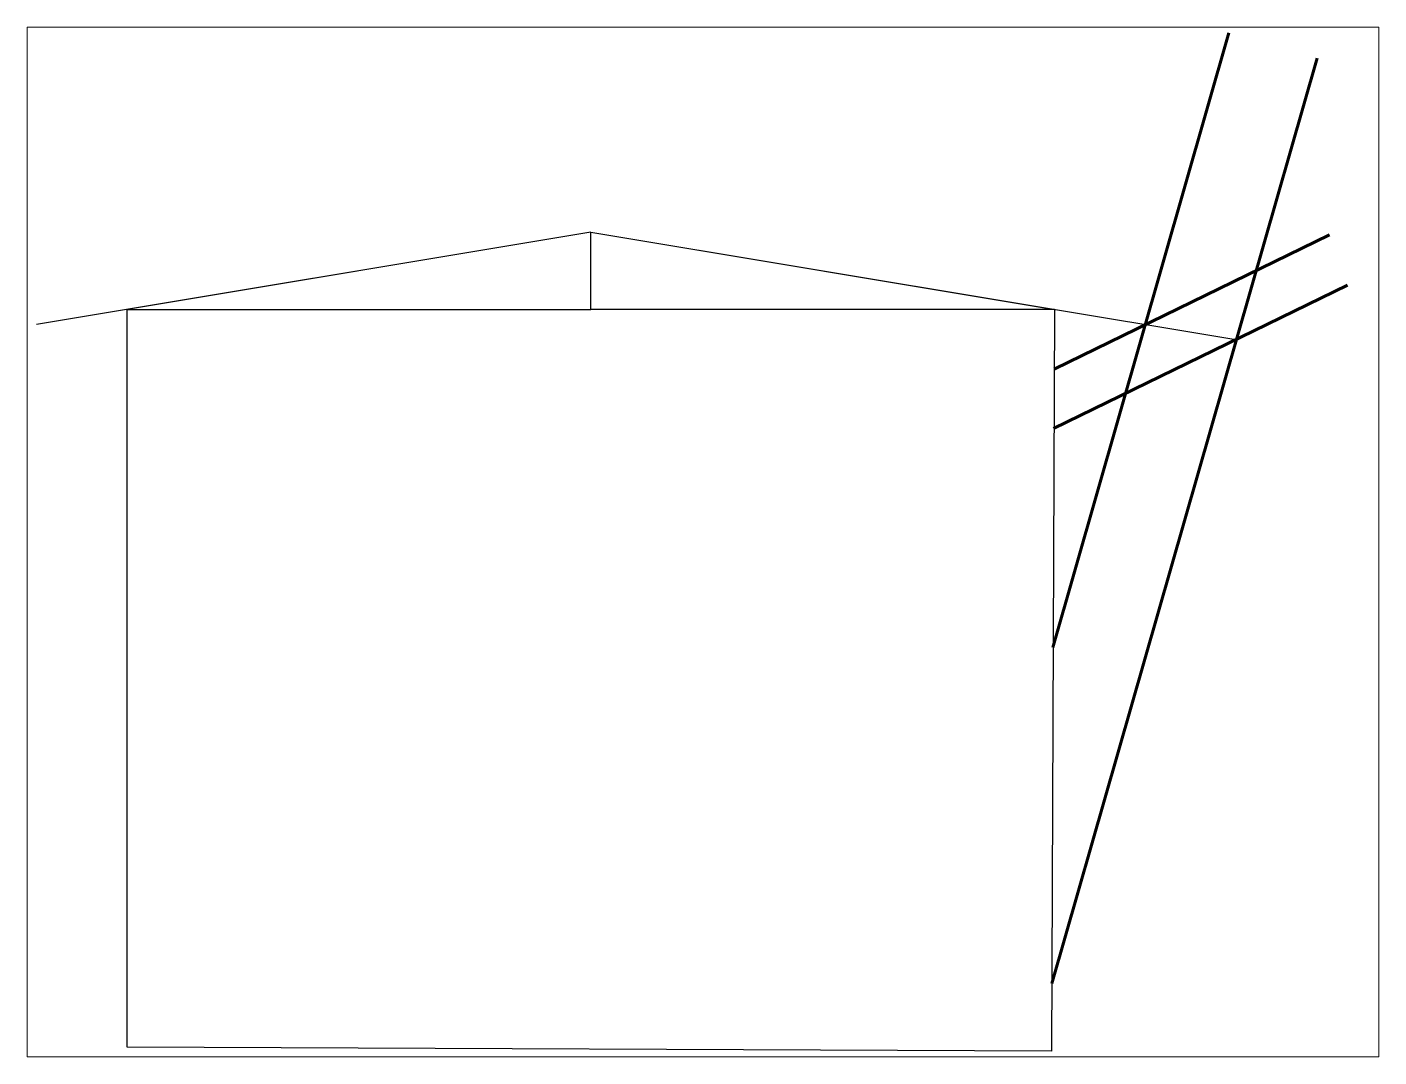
# Paper-space layout 'Layout2' of a CAD drawing. Header units: feet. Extents: x 1.05 to 9.45, y 0.8 to 7.2.
# The model-space entities are those that its viewports show. They can reach past a viewport. Long polylines and large blocks are cut down to what shows.
import ezdxf

# ---------------------------------------------------------------- set-up
doc = ezdxf.new("R2010")
doc.units = ezdxf.units.FT
doc.header["$MEASUREMENT"] = 0
doc.linetypes.add('PHANTOM', pattern=[2.5, 1.25, -0.25, 0.25, -0.25, 0.25, -0.25])
doc.layers.add('Construction', color=254, linetype='Continuous')
doc.layers.add('Cutting Planes Line', color=251, linetype='PHANTOM', lineweight=60)

msp = doc.modelspace()

# ---------------------------------------------------------------- linework, layer by layer
at = {"layer": 'Construction'}
for p, q in [((142.58, 35.8), (142.58, 35.8)), ((60, 10), (-11.76, -1.96)), ((60, 10), (0, 0)), ((60, 0), (60, 10)), ((60, 0), (60, 10)), ((60, 0), (60, 10)), ((60, 10), (120, 0)), ((60, 0), (60, 10)), ((60, 10), (143.47, -3.91)), ((0, 0), (60, 0)), ((0, 0), (60, 0)), ((120, 0), (60, 0)), ((120, 0), (60, 0)), ((120, 0), (119.61, -96)), ((0, -95.5), (0, 0)), ((119.61, -96), (0, -95.5))]:
    msp.add_line(p, q, dxfattribs=at)
at = {"layer": 'Cutting Planes Line'}
for p, q in [((119.78, -43.74), (142.58, 35.8)), ((119.66, -87.25), (154, 32.53)), ((119.95, -7.72), (155.58, 9.66)), ((119.95, -7.72), (155.58, 9.66)), ((119.95, -7.72), (155.58, 9.66)), ((119.89, -15.41), (157.93, 3.14))]:
    msp.add_line(p, q, dxfattribs=at)

psp = doc.layouts.new('Layout2')

# ---------------------------------------------------------------- viewports
at = {"layer": 'Cutting Planes Line'}
psp.add_viewport(center=(5.25, 4), size=(8.4, 6.4), view_center_point=(74.5148, -30.0997), view_height=133.311009, dxfattribs=at)

doc.saveas('drawing.dxf')
